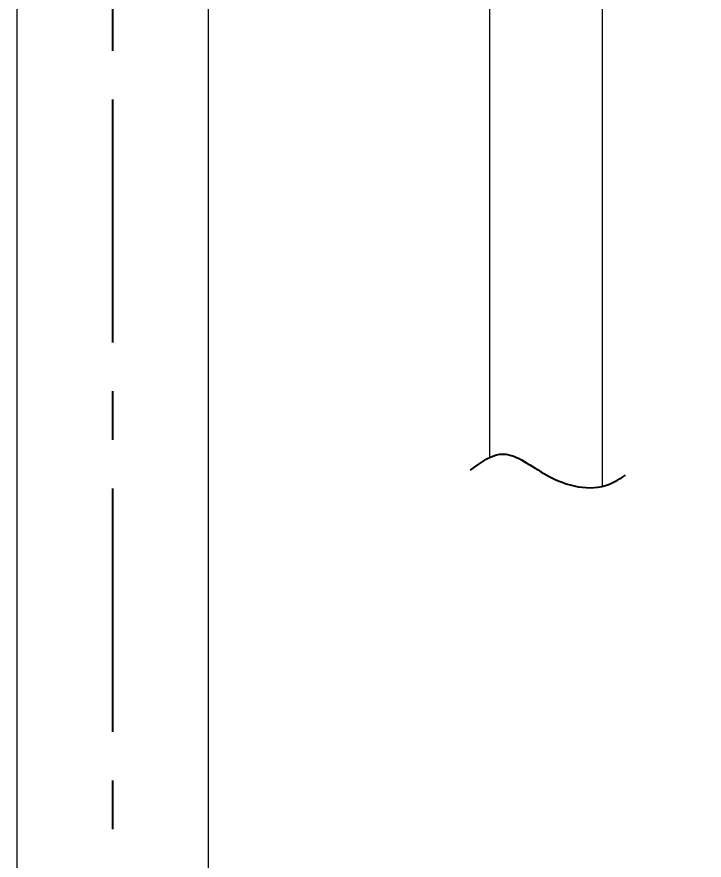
# Model space of a CAD drawing. Header units: millimetres. Extents: x 8883 to 11259, y -10160 to -6800.
# Drawn here: x 9666.1 to 9755.7, y -8750 to -8639.9 of the extents above; entities that cross this region are included whole.
import ezdxf

# ---------------------------------------------------------------- set-up
doc = ezdxf.new("R2010")
doc.units = ezdxf.units.MM
doc.linetypes.add('CENTERX2', pattern=[101.6, 63.5, -12.7, 12.7, -12.7])
doc.layers.add('CENTER', color=1, linetype='CENTERX2')
doc.layers.add('DIM', color=5, linetype='Continuous', lineweight=13)
doc.styles.add('ARIAL', font='arial.ttf')
doc.dimstyles.get("Standard").update_dxf_attribs({"dimtxt": 15, "dimasz": 15, "dimexe": 0.18, "dimexo": 0.0625, "dimgap": 4, "dimtad": 0, "dimdec": 1, "dimdsep": 46, "dimtxsty": 'ARIAL', "dimcen": 0, "dimclrd": 5, "dimclre": 5, "dimclrt": 5, "dimadec": 0, "dimazin": 0, "dimtfac": 1, "dimtdec": 1, "dimtofl": 0, "dimtmove": 0, "dimatfit": 3, "dimfxl": 1, "dimtolj": 1, "dimtzin": 0, "dimarcsym": 0})

# ---------------------------------------------------------------- blocks, each defined once
blk = doc.blocks.new('*D185')
at = {"layer": 'Defpoints', "color": 0, "transparency": 16777216}
for p in [(9678.6, -7626.15), (9989.37, -9683.13), (10114.89, -9683.13)]:
    blk.add_point(p, dxfattribs=at)
at = {"layer": 'DIM', "color": 5, "lineweight": -2, "transparency": 16777216}
for p, q in [((9678.66, -7626.15), (10115.07, -7626.15)), ((10114.89, -7644.15), (10114.89, -8614.51)), ((10114.89, -9665.13), (10114.89, -8694.76)), ((9989.43, -9683.13), (10115.07, -9683.13))]:
    blk.add_line(p, q, dxfattribs=at)
at = {"layer": 'DIM', "color": 5, "transparency": 16777216}
for points in [[(10111.89, -7644.15), (10117.89, -7644.15), (10114.89, -7626.15)], [(10111.89, -9665.13), (10117.89, -9665.13), (10114.89, -9683.13)]]:
    blk.add_solid(points, dxfattribs=at)
at = {"layer": 'DIM', "color": 5, "transparency": 16777216, "insert": (10114.89, -8654.64), "char_height": 18, "attachment_point": 5, "rotation": 90, "style": 'ARIAL'}
blk.add_mtext('\\A1;(2280)', dxfattribs=at)

msp = doc.modelspace()

# ---------------------------------------------------------------- linework, layer by layer
at = {"linetype": 'Continuous', "lineweight": 18}
for p, q in [((9666.1, -8604.56), (9666.1, -9073.45)), ((9691.1, -9073.45), (9691.1, -8604.56))]:
    msp.add_line(p, q, dxfattribs=at)
at = {"linetype": 'Continuous', "lineweight": 13}
for p, q in [((9727.73, -8612.75), (9727.73, -8697.45)), ((9742.46, -8612.75), (9742.46, -8701.2))]:
    msp.add_line(p, q, dxfattribs=at)
at = {"linetype": 'Continuous'}
msp.add_open_spline([(9725.27, -8699.07), (9726.7, -8698.01), (9729.81, -8695.69), (9735.39, -8700.54), (9741.66, -8702.16), (9744.81, -8700.18), (9745.5, -8699.75)], degree=3, knots=[1.180881, 1.180881, 1.180881, 1.180881, 4.020586, 7.346143, 11.488698, 12.657431, 12.657431, 12.657431, 12.657431], dxfattribs=at)
at = {"layer": 'CENTER', "ltscale": 0.5}
msp.add_line((9678.6, -9088.84), (9678.6, -7621.15), dxfattribs=at)

# ---------------------------------------------------------------- dimensions: what is measured, and where the dimension line sits
at = {"layer": 'DIM', "color": 3}
dim = msp.add_linear_dim(base=(10114.89, -9683.13), p1=(9678.6, -7626.15), p2=(9989.37, -9683.13), angle=90, text='(2280)', dimstyle='Standard', override={"dimtxt": 18, "dimasz": 18, "dimgap": 5}, dxfattribs=at)
dim.commit()
dim.dimension.update_dxf_attribs({"geometry": '*D185', "text_midpoint": (10114.89, -8654.64)})

doc.saveas('drawing.dxf')
